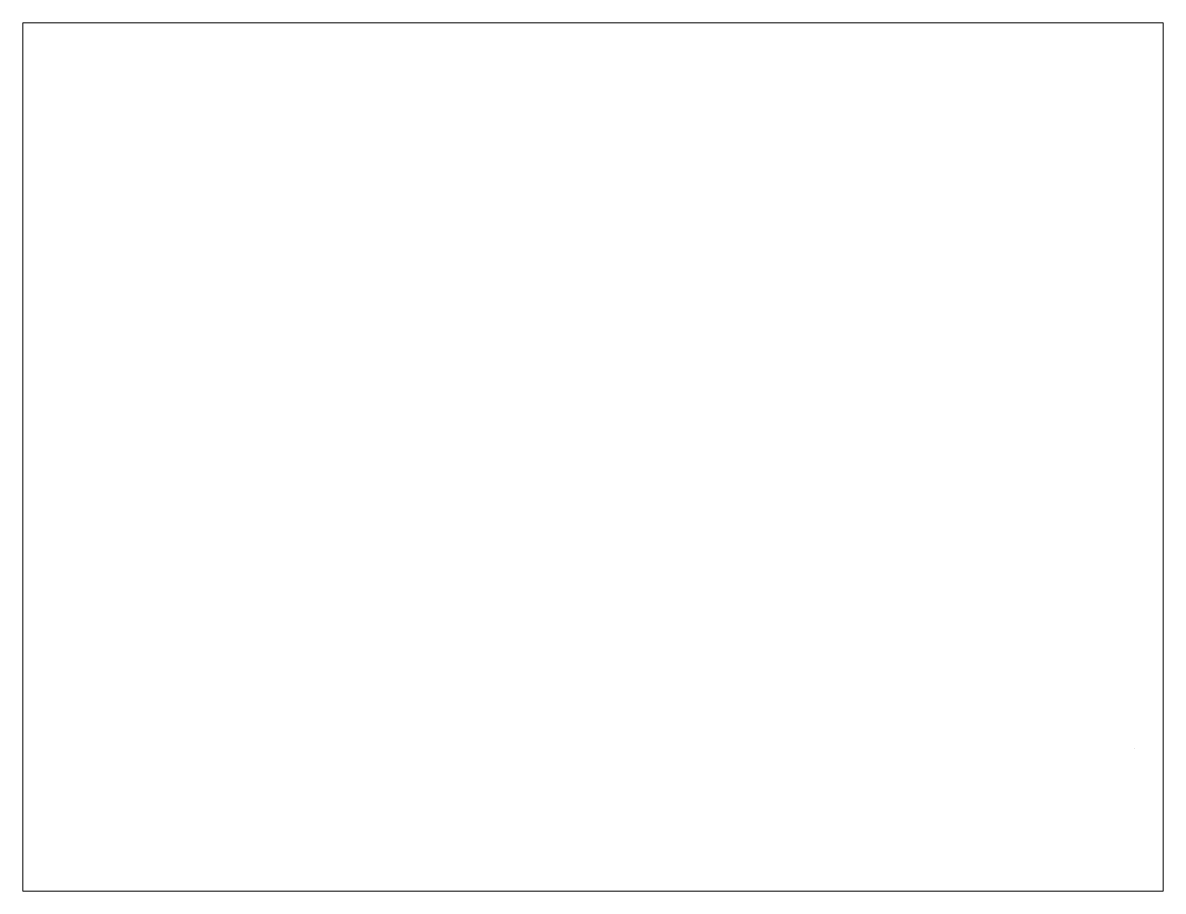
# Paper-space layout 'Layout1' of a CAD drawing. Header units: millimetres. Extents: x 1.05 to 9.45, y 0.8 to 7.2.
# The model-space entities are those that its viewports show. They can reach past a viewport. Long polylines and large blocks are cut down to what shows.
import ezdxf

# ---------------------------------------------------------------- set-up
doc = ezdxf.new("R2010")
doc.units = ezdxf.units.MM
doc.header["$MEASUREMENT"] = 0

msp = doc.modelspace()

# ---------------------------------------------------------------- linework, layer by layer
at = {"color": 240, "linetype": 'Continuous', "lineweight": 15, "true_color": 0xed1f24}
msp.add_line((330.85, 76.49), (330.78, 76.53), dxfattribs=at)

psp = doc.layouts.get("Layout1")

# ---------------------------------------------------------------- viewports
at = {"layer": '0'}
psp.add_viewport(center=(5.25, 4), size=(8.4, 6.4), view_center_point=(188.1298, 153.3273), view_height=229.072613, dxfattribs=at)

doc.saveas('drawing.dxf')
